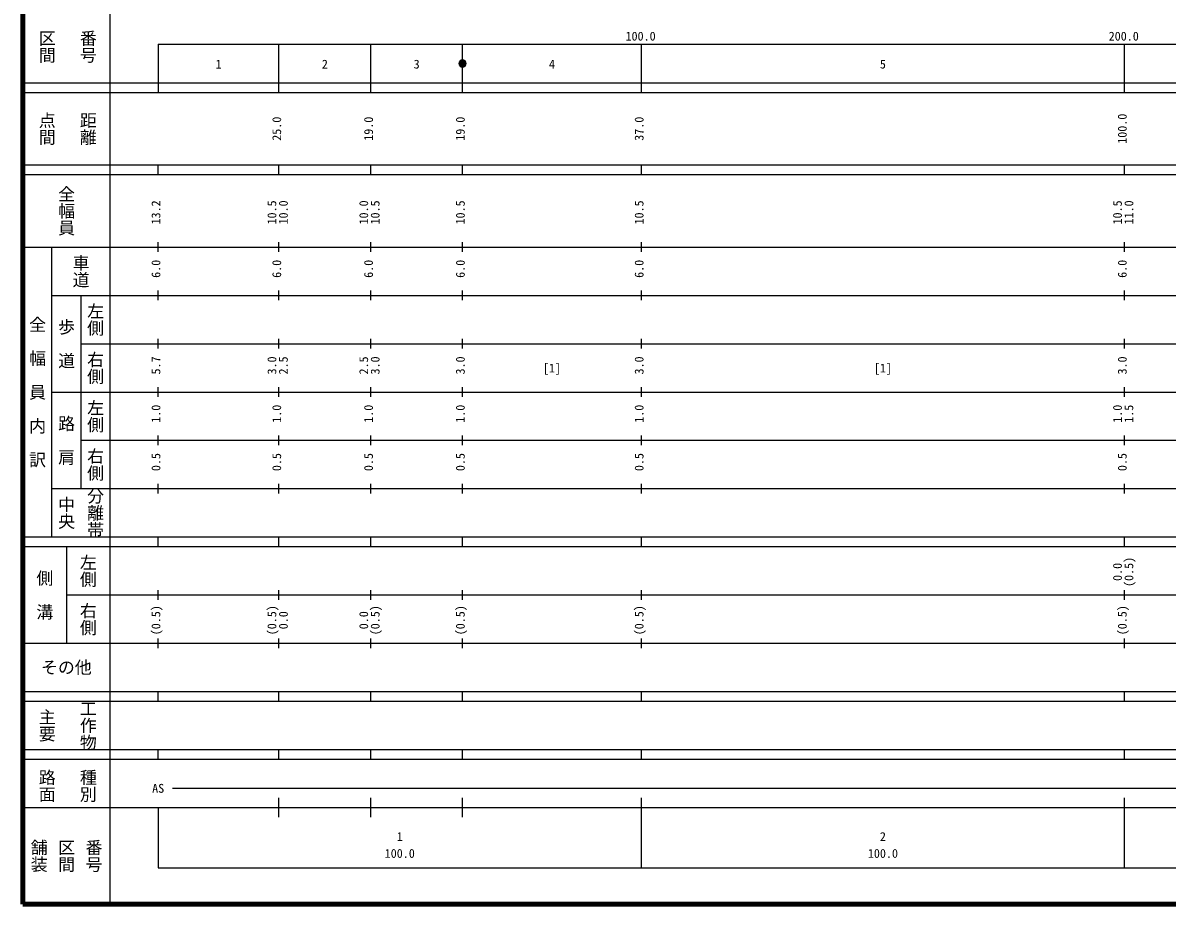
# Model space of a CAD drawing. Units: millimetres on the paper, enlarged 1000 times. Extents: x -60276326 to 220865903, y -217379184 to 46736771.
# Drawn here: x 40000 to 276819, y 20000 to 202409 of the extents above; entities that cross this region are included whole.
import ezdxf
from ezdxf.enums import TextEntityAlignment as Align

# ---------------------------------------------------------------- set-up
doc = ezdxf.new("R2010")
doc.units = ezdxf.units.MM
doc.header["$LTSCALE"] = 1000
doc.layers.add('M-TTL', color=2, linetype='Continuous', lineweight=140)
doc.layers.add('M-TTL-BAND', color=7, linetype='Continuous', lineweight=25)
doc.styles.add('@ＭＳ ゴシック', font='')
doc.styles.add('ＭＳ ゴシック', font='')
doc.styles.get('@ＭＳ ゴシック').set_extended_font_data('@MS Gothic')
doc.styles.get('ＭＳ ゴシック').set_extended_font_data('MS Gothic')

msp = doc.modelspace()

# ---------------------------------------------------------------- hatches: boundary and pattern name
at = {"layer": 'M-TTL-BAND'}
msp.add_hatch(color=256, dxfattribs=at).paths.add_polyline_path([(131750, 194000, 1), (130250, 194000, 1)])

# ---------------------------------------------------------------- linework, layer by layer
at = {"layer": 'M-TTL'}
for p, q in [((40000, 380000), (40000, 20000)), ((40000, 20000), (680000, 20000))]:
    msp.add_line(p, q, dxfattribs=at)
at = {"layer": 'M-TTL-BAND'}
for p, q in [((58000, 370000), (58000, 20000)), ((68000, 198000), (579000, 198000)), ((68000, 198000), (68000, 188000)), ((93000, 188000), (93000, 198000)), ((112000, 188000), (112000, 198000)), ((131000, 188000), (131000, 198000)), ((168000, 188000), (168000, 198000)), ((268000, 188000), (268000, 198000)), ((40000, 190000), (579000, 190000)), ((40000, 188000), (579000, 188000)), ((40000, 173000), (579000, 173000)), ((68000, 171000), (68000, 173000)), ((93000, 171000), (93000, 173000)), ((112000, 171000), (112000, 173000)), ((131000, 171000), (131000, 173000)), ((168000, 171000), (168000, 173000)), ((268000, 171000), (268000, 173000)), ((40000, 171000), (579000, 171000)), ((68000, 155000), (68000, 157000)), ((93000, 155000), (93000, 157000)), ((112000, 155000), (112000, 157000)), ((131000, 155000), (131000, 157000)), ((168000, 155000), (168000, 157000)), ((268000, 155000), (268000, 157000)), ((40000, 156000), (579000, 156000)), ((46000, 96000), (46000, 156000)), ((68000, 145000), (68000, 147000)), ((93000, 145000), (93000, 147000)), ((112000, 145000), (112000, 147000)), ((131000, 145000), (131000, 147000)), ((168000, 145000), (168000, 147000)), ((268000, 145000), (268000, 147000)), ((46000, 146000), (579000, 146000)), ((52000, 146000), (52000, 106000)), ((52000, 136000), (579000, 136000)), ((68000, 135000), (68000, 137000)), ((93000, 135000), (93000, 137000)), ((112000, 135000), (112000, 137000)), ((131000, 135000), (131000, 137000)), ((168000, 135000), (168000, 137000)), ((268000, 135000), (268000, 137000)), ((46000, 126000), (579000, 126000)), ((68000, 125000), (68000, 127000)), ((93000, 125000), (93000, 127000)), ((112000, 125000), (112000, 127000)), ((131000, 125000), (131000, 127000)), ((168000, 125000), (168000, 127000)), ((268000, 125000), (268000, 127000)), ((68000, 115000), (68000, 117000)), ((93000, 115000), (93000, 117000)), ((112000, 115000), (112000, 117000)), ((131000, 115000), (131000, 117000)), ((168000, 115000), (168000, 117000)), ((268000, 115000), (268000, 117000)), ((52000, 116000), (579000, 116000)), ((68000, 105000), (68000, 107000)), ((93000, 105000), (93000, 107000)), ((112000, 105000), (112000, 107000)), ((131000, 105000), (131000, 107000)), ((168000, 105000), (168000, 107000)), ((268000, 105000), (268000, 107000)), ((46000, 106000), (579000, 106000)), ((40000, 96000), (579000, 96000)), ((68000, 94000), (68000, 96000)), ((93000, 94000), (93000, 96000)), ((112000, 94000), (112000, 96000)), ((131000, 94000), (131000, 96000)), ((168000, 94000), (168000, 96000)), ((268000, 94000), (268000, 96000)), ((40000, 94000), (579000, 94000)), ((49000, 94000), (49000, 74000)), ((49000, 84000), (579000, 84000)), ((68000, 83000), (68000, 85000)), ((93000, 83000), (93000, 85000)), ((112000, 83000), (112000, 85000)), ((131000, 83000), (131000, 85000)), ((168000, 83000), (168000, 85000)), ((268000, 83000), (268000, 85000)), ((40000, 74000), (579000, 74000)), ((68000, 73000), (68000, 75000)), ((93000, 73000), (93000, 75000)), ((112000, 73000), (112000, 75000)), ((131000, 73000), (131000, 75000)), ((168000, 73000), (168000, 75000)), ((268000, 73000), (268000, 75000)), ((40000, 64000), (579000, 64000)), ((68000, 62000), (68000, 64000)), ((93000, 62000), (93000, 64000)), ((112000, 62000), (112000, 64000)), ((131000, 62000), (131000, 64000)), ((168000, 62000), (168000, 64000)), ((268000, 62000), (268000, 64000)), ((40000, 62000), (579000, 62000)), ((40000, 52000), (579000, 52000)), ((40000, 50000), (579000, 50000)), ((68000, 50000), (68000, 52000)), ((93000, 50000), (93000, 52000)), ((112000, 50000), (112000, 52000)), ((131000, 50000), (131000, 52000)), ((168000, 50000), (168000, 52000)), ((268000, 50000), (268000, 52000)), ((71000, 44000), (565000, 44000)), ((93000, 38000), (93000, 42000)), ((112000, 38000), (112000, 42000)), ((131000, 38000), (131000, 42000)), ((168000, 27500), (168000, 42000)), ((268000, 27500), (268000, 42000)), ((40000, 40000), (579000, 40000)), ((68000, 40000), (68000, 27500)), ((68000, 27500), (579000, 27500))]:
    msp.add_line(p, q, dxfattribs=at)
msp.add_lwpolyline([(131750, 194000, 1), (130250, 194000, 1)], format="xyb", close=True, dxfattribs=at)

# ---------------------------------------------------------------- texts
at = {"layer": 'M-TTL-BAND', "style": '@ＭＳ ゴシック'}
for s, p in [('区間', (45000, 197500)), ('番号', (53500, 197500)), ('点間', (45000, 180500)), ('距離', (53500, 180500)), ('全幅員', (49000, 163500)), ('車道', (52000, 151000)), ('左側', (55000, 141000)), ('全\u3000幅\u3000員\u3000内\u3000訳', (43000, 126000)), ('歩\u3000道', (49000, 136000)), ('右側', (55000, 131000)), ('左側', (55000, 121000)), ('路\u3000肩', (49000, 116000)), ('右側', (55000, 111000)), ('中央', (49000, 101000)), ('分離帯', (55000, 101000)), ('左側', (53500, 89000)), ('側\u3000溝', (44500, 84000)), ('右側', (53500, 79000)), ('工作物', (53500, 57000)), ('主要', (45000, 57000)), ('路面', (45000, 44500)), ('種別', (53500, 44500)), ('舗装', (43333, 30000)), ('番号', (54667, 30000)), ('区間', (49000, 30000))]:
    msp.add_text(s, height=2566, rotation=270, dxfattribs=at).set_placement(p, align=Align.MIDDLE_CENTER)
at = {"layer": 'M-TTL-BAND', "style": 'ＭＳ ゴシック'}
for s, p in [('100.0', (167844, 198195)), ('200.0', (267844, 198195)), ('1', (80500, 192405)), ('2', (102500, 192405)), ('3', (121500, 192405)), ('4', (149500, 192405)), ('5', (218000, 192405)), ('[1]', (149500, 129500)), ('[1]', (218000, 129500)), ('AS', (68000, 42500)), ('1', (118000, 32523)), ('2', (218000, 32523)), ('100.0', (118000, 29033)), ('100.0', (218000, 29033))]:
    msp.add_text(s, height=1833, dxfattribs=at).set_placement(p, align=Align.BOTTOM_CENTER)
for s, p in [('25.0', (94000, 180500)), ('19.0', (113000, 180500)), ('19.0', (132000, 180500)), ('37.0', (169000, 180500)), ('100.0', (269000, 180500)), ('13.2', (69000, 163174)), ('10.5', (93000, 163174)), ('10.0', (95370, 163174)), ('10.0', (112000, 163174)), ('10.5', (114370, 163174)), ('10.5', (132000, 163174)), ('10.5', (169000, 163174)), ('10.5', (268000, 163174)), ('11.0', (270370, 163174)), ('6.0', (69000, 151500)), ('6.0', (94000, 151500)), ('6.0', (113000, 151500)), ('6.0', (132000, 151500)), ('6.0', (169000, 151500)), ('6.0', (269000, 151500)), ('5.7', (69000, 131500)), ('3.0', (93000, 131500)), ('2.5', (95370, 131500)), ('2.5', (112000, 131500)), ('3.0', (114370, 131500)), ('3.0', (132000, 131500)), ('3.0', (169000, 131500)), ('3.0', (269000, 131500)), ('1.0', (69000, 121500)), ('1.0', (94000, 121500)), ('1.0', (113000, 121500)), ('1.0', (132000, 121500)), ('1.0', (169000, 121500)), ('1.0', (268000, 121500)), ('1.5', (270370, 121500)), ('0.5', (69000, 111500)), ('0.5', (94000, 111500)), ('0.5', (113000, 111500)), ('0.5', (132000, 111500)), ('0.5', (169000, 111500)), ('0.5', (269000, 111500)), ('0.0', (268000, 88764)), ('(0.5)', (270370, 88764)), ('(0.5)', (69000, 78764)), ('(0.5)', (93000, 78764)), ('(0.5)', (114370, 78764)), ('(0.5)', (132000, 78764)), ('(0.5)', (169000, 78764)), ('(0.5)', (269000, 78764)), ('0.0', (95370, 78764)), ('0.0', (112000, 78764))]:
    msp.add_text(s, height=1833, rotation=90, dxfattribs=at).set_placement(p, align=Align.BOTTOM_CENTER)
msp.add_text('その他', height=2566, dxfattribs=at).set_placement((49000, 69000), align=Align.MIDDLE_CENTER)

doc.saveas('drawing.dxf')
